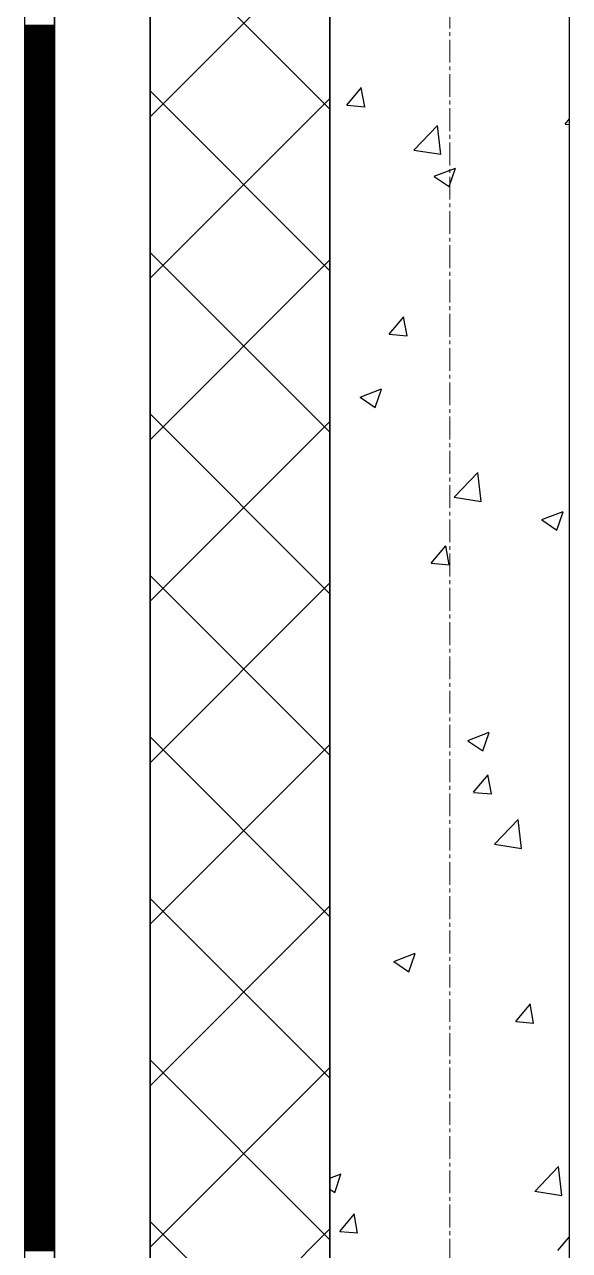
# Model space of a CAD drawing. Header units: millimetres. Extents: x -231292 to 573618, y -153144 to 564035.
# Drawn here: x 8548 to 9003, y 193193 to 194216 of the extents above; entities that cross this region are included whole.
import ezdxf

# ---------------------------------------------------------------- set-up
doc = ezdxf.new("R2010")
doc.units = ezdxf.units.MM
doc.linetypes.add('CENTER2', pattern=[28.575, 19.05, -3.175, 3.175, -3.175])
doc.layers.get('0').update_dxf_attribs({"color": 250})
for name, color, linetype, lineweight in [('АР_Стены ПЕНОблок', 250, 'Continuous', 20), ('АР_Тонкая', 250, 'Continuous', 5), ('АР_Утеплитель', 250, 'Continuous', 0), ('АР_Штриховка', 250, 'Continuous', 0), ('РД_Оси_100', 250, 'Continuous', 0)]:
    doc.layers.add(name, color=color, linetype=linetype, lineweight=lineweight)

# ---------------------------------------------------------------- blocks, each defined once
blk = doc.blocks.new('оси_рен')
at = {"layer": 'РД_Оси_100', "color": 251, "linetype": 'CENTER2', "true_color": 0x636466}
blk.add_line((1195652.916, 135558.25), (1195652.916, 223268.25), dxfattribs=at)

msp = doc.modelspace()

# ---------------------------------------------------------------- linework, layer by layer
at = {"layer": 'АР_Стены ПЕНОблок', "color": 18, "linetype": 'Continuous', "lineweight": 25, "true_color": 0x000000}
for p, q in [((8803.243, 263866.253), (8803.243, 187666.253)), ((9003.243, 187666.253), (9003.243, 263866.253))]:
    msp.add_line(p, q, dxfattribs=at)
at = {"layer": 'АР_Тонкая', "color": 18, "linetype": 'Continuous', "lineweight": 25, "true_color": 0x000000}
for p, q in [((8548.243, 263866.253), (8548.243, 187666.253)), ((8573.243, 263866.253), (8573.243, 187666.253)), ((8573.243, 187666.253), (8573.243, 263866.253)), ((8653.243, 187666.253), (8653.243, 263866.253))]:
    msp.add_line(p, q, dxfattribs=at)
at = {"layer": 'АР_Утеплитель', "color": 18, "linetype": 'Continuous', "lineweight": 25, "true_color": 0x000000}
for p, q in [((8653.243, 263866.253), (8653.243, 187666.253)), ((8803.243, 187666.253), (8803.243, 263866.253))]:
    msp.add_line(p, q, dxfattribs=at)
at = {"layer": 'АР_Штриховка', "color": 18, "linetype": 'Continuous', "lineweight": 25, "true_color": 0x000000}
for p, q in [((8803.243, 194144.849), (8653.243, 194294.849)), ((8653.243, 194138.562), (8803.243, 194288.562)), ((8548.243, 194215.002), (8573.243, 194215.002)), ((8548.243, 194214.002), (8573.243, 194214.002)), ((8548.243, 194213.002), (8573.243, 194213.002)), ((8548.243, 194212.002), (8573.243, 194212.002)), ((8548.243, 194211.002), (8573.243, 194211.002)), ((8548.243, 194210.002), (8573.243, 194210.002)), ((8548.243, 194209.002), (8573.243, 194209.002)), ((8548.243, 194208.002), (8573.243, 194208.002)), ((8548.243, 194207.002), (8573.243, 194207.002)), ((8548.243, 194206.002), (8573.243, 194206.002)), ((8548.243, 194205.002), (8573.243, 194205.002)), ((8548.243, 194204.002), (8573.243, 194204.002)), ((8548.243, 194203.002), (8573.243, 194203.002)), ((8548.243, 194202.002), (8573.243, 194202.002)), ((8548.243, 194201.002), (8573.243, 194201.002)), ((8548.243, 194200.002), (8573.243, 194200.002)), ((8548.243, 194199.002), (8573.243, 194199.002)), ((8548.243, 194198.002), (8573.243, 194198.002)), ((8548.243, 194197.002), (8573.243, 194197.002)), ((8548.243, 194196.002), (8573.243, 194196.002)), ((8548.243, 194195.002), (8573.243, 194195.002)), ((8548.243, 194194.002), (8573.243, 194194.002)), ((8548.243, 194193.002), (8573.243, 194193.002)), ((8548.243, 194192.002), (8573.243, 194192.002)), ((8548.243, 194191.002), (8573.243, 194191.002)), ((8548.243, 194190.002), (8573.243, 194190.002)), ((8548.243, 194189.002), (8573.243, 194189.002)), ((8548.243, 194188.002), (8573.243, 194188.002)), ((8548.243, 194187.002), (8573.243, 194187.002)), ((8548.243, 194186.002), (8573.243, 194186.002)), ((8548.243, 194185.002), (8573.243, 194185.002)), ((8548.243, 194184.002), (8573.243, 194184.002)), ((8548.243, 194183.002), (8573.243, 194183.002)), ((8548.243, 194182.002), (8573.243, 194182.002)), ((8548.243, 194181.002), (8573.243, 194181.002)), ((8548.243, 194180.002), (8573.243, 194180.002)), ((8548.243, 194179.002), (8573.243, 194179.002)), ((8548.243, 194178.002), (8573.243, 194178.002)), ((8548.243, 194177.002), (8573.243, 194177.002)), ((8548.243, 194176.002), (8573.243, 194176.002)), ((8548.243, 194175.002), (8573.243, 194175.002)), ((8548.243, 194174.002), (8573.243, 194174.002)), ((8548.243, 194173.002), (8573.243, 194173.002)), ((8548.243, 194172.002), (8573.243, 194172.002)), ((8548.243, 194171.002), (8573.243, 194171.002)), ((8548.243, 194170.002), (8573.243, 194170.002)), ((8548.243, 194169.002), (8573.243, 194169.002)), ((8548.243, 194168.002), (8573.243, 194168.002)), ((8548.243, 194167.002), (8573.243, 194167.002)), ((8548.243, 194166.002), (8573.243, 194166.002)), ((8548.243, 194165.002), (8573.243, 194165.002)), ((8548.243, 194164.002), (8573.243, 194164.002)), ((8548.243, 194163.002), (8573.243, 194163.002)), ((8548.243, 194162.002), (8573.243, 194162.002)), ((8548.243, 194161.002), (8573.243, 194161.002)), ((8548.243, 194160.002), (8573.243, 194160.002)), ((8548.243, 194159.002), (8573.243, 194159.002)), ((8548.243, 194158.002), (8573.243, 194158.002)), ((8548.243, 194157.002), (8573.243, 194157.002)), ((8548.243, 194156.002), (8573.243, 194156.002)), ((8548.243, 194155.002), (8573.243, 194155.002)), ((8548.243, 194154.002), (8573.243, 194154.002)), ((8803.243, 194010.145), (8653.243, 194160.145)), ((8653.243, 194003.858), (8803.243, 194153.858)), ((8817.393, 194148.286), (8829.638, 194162.879)), ((8832.337, 194146.904), (8829.4, 194162.826)), ((8548.243, 194153.002), (8573.243, 194153.002)), ((8548.243, 194152.002), (8573.243, 194152.002)), ((8548.243, 194151.002), (8573.243, 194151.002)), ((8548.243, 194150.002), (8573.243, 194150.002)), ((8548.243, 194149.002), (8573.243, 194149.002)), ((8548.243, 194148.002), (8573.243, 194148.002)), ((8548.243, 194147.002), (8573.243, 194147.002)), ((8548.243, 194146.002), (8573.243, 194146.002)), ((8548.243, 194145.002), (8573.243, 194145.002)), ((8548.243, 194144.002), (8573.243, 194144.002)), ((8817.392, 194148.276), (8832.574, 194146.948)), ((8548.243, 194143.002), (8573.243, 194143.002)), ((8548.243, 194142.002), (8573.243, 194142.002)), ((8548.243, 194141.002), (8573.243, 194141.002)), ((8548.243, 194140.002), (8573.243, 194140.002)), ((8548.243, 194139.002), (8573.243, 194139.002)), ((8548.243, 194138.002), (8573.243, 194138.002)), ((8548.243, 194137.002), (8573.243, 194137.002)), ((8548.243, 194136.002), (8573.243, 194136.002)), ((8548.243, 194135.002), (8573.243, 194135.002)), ((8548.243, 194134.002), (8573.243, 194134.002)), ((8548.243, 194133.002), (8573.243, 194133.002)), ((8999.577, 194132.347), (9003.243, 194136.716)), ((8548.243, 194132.002), (8573.243, 194132.002)), ((8548.243, 194131.002), (8573.243, 194131.002)), ((8548.243, 194130.002), (8573.243, 194130.002)), ((8548.243, 194129.002), (8573.243, 194129.002)), ((8548.243, 194128.002), (8573.243, 194128.002)), ((8548.243, 194127.002), (8573.243, 194127.002)), ((8548.243, 194126.002), (8573.243, 194126.002)), ((8548.243, 194125.002), (8573.243, 194125.002)), ((8548.243, 194124.002), (8573.243, 194124.002)), ((8548.243, 194123.002), (8573.243, 194123.002)), ((8873.253, 194110.705), (8893.036, 194131.324)), ((8895.8, 194107.197), (8892.994, 194131.319)), ((8999.576, 194132.337), (9003.243, 194132.017)), ((8548.243, 194122.002), (8573.243, 194122.002)), ((8548.243, 194121.002), (8573.243, 194121.002)), ((8548.243, 194120.002), (8573.243, 194120.002)), ((8548.243, 194119.002), (8573.243, 194119.002)), ((8548.243, 194118.002), (8573.243, 194118.002)), ((8548.243, 194117.002), (8573.243, 194117.002)), ((8548.243, 194116.002), (8573.243, 194116.002)), ((8548.243, 194115.002), (8573.243, 194115.002)), ((8548.243, 194114.002), (8573.243, 194114.002)), ((8548.243, 194113.002), (8573.243, 194113.002)), ((8548.243, 194112.002), (8573.243, 194112.002)), ((8548.243, 194111.002), (8573.243, 194111.002)), ((8548.243, 194110.002), (8573.243, 194110.002)), ((8548.243, 194109.002), (8573.243, 194109.002)), ((8548.243, 194108.002), (8573.243, 194108.002)), ((8548.243, 194107.002), (8573.243, 194107.002)), ((8548.243, 194106.002), (8573.243, 194106.002)), ((8548.243, 194105.002), (8573.243, 194105.002)), ((8548.243, 194104.002), (8573.243, 194104.002)), ((8548.243, 194103.002), (8573.243, 194103.002)), ((8873.221, 194110.772), (8895.811, 194107.269)), ((8548.243, 194102.002), (8573.243, 194102.002)), ((8548.243, 194101.002), (8573.243, 194101.002)), ((8548.243, 194100.002), (8573.243, 194100.002)), ((8548.243, 194099.002), (8573.243, 194099.002)), ((8548.243, 194098.002), (8573.243, 194098.002)), ((8548.243, 194097.002), (8573.243, 194097.002)), ((8548.243, 194096.002), (8573.243, 194096.002)), ((8548.243, 194095.002), (8573.243, 194095.002)), ((8548.243, 194094.002), (8573.243, 194094.002)), ((8548.243, 194093.002), (8573.243, 194093.002)), ((8548.243, 194092.002), (8573.243, 194092.002)), ((8890.35, 194088.988), (8908.134, 194095.815)), ((8902.908, 194080.284), (8908.058, 194095.633)), ((8548.243, 194091.002), (8573.243, 194091.002)), ((8548.243, 194090.002), (8573.243, 194090.002)), ((8548.243, 194089.002), (8573.243, 194089.002)), ((8548.243, 194088.002), (8573.243, 194088.002)), ((8548.243, 194087.002), (8573.243, 194087.002)), ((8548.243, 194086.002), (8573.243, 194086.002)), ((8548.243, 194085.002), (8573.243, 194085.002)), ((8548.243, 194084.002), (8573.243, 194084.002)), ((8548.243, 194083.002), (8573.243, 194083.002)), ((8548.243, 194082.002), (8573.243, 194082.002)), ((8890.268, 194088.807), (8902.902, 194080.285)), ((8548.243, 194081.002), (8573.243, 194081.002)), ((8548.243, 194080.002), (8573.243, 194080.002)), ((8548.243, 194079.002), (8573.243, 194079.002)), ((8548.243, 194078.002), (8573.243, 194078.002)), ((8548.243, 194077.002), (8573.243, 194077.002)), ((8548.243, 194076.002), (8573.243, 194076.002)), ((8548.243, 194075.002), (8573.243, 194075.002)), ((8548.243, 194074.002), (8573.243, 194074.002)), ((8548.243, 194073.002), (8573.243, 194073.002)), ((8548.243, 194072.002), (8573.243, 194072.002)), ((8548.243, 194071.002), (8573.243, 194071.002)), ((8548.243, 194070.002), (8573.243, 194070.002)), ((8548.243, 194069.002), (8573.243, 194069.002)), ((8548.243, 194068.002), (8573.243, 194068.002)), ((8548.243, 194067.002), (8573.243, 194067.002)), ((8548.243, 194066.002), (8573.243, 194066.002)), ((8548.243, 194065.002), (8573.243, 194065.002)), ((8548.243, 194064.002), (8573.243, 194064.002)), ((8548.243, 194063.002), (8573.243, 194063.002)), ((8548.243, 194062.002), (8573.243, 194062.002)), ((8548.243, 194061.002), (8573.243, 194061.002)), ((8548.243, 194060.002), (8573.243, 194060.002)), ((8548.243, 194059.002), (8573.243, 194059.002)), ((8548.243, 194058.002), (8573.243, 194058.002)), ((8548.243, 194057.002), (8573.243, 194057.002)), ((8548.243, 194056.002), (8573.243, 194056.002)), ((8548.243, 194055.002), (8573.243, 194055.002)), ((8548.243, 194054.002), (8573.243, 194054.002)), ((8548.243, 194053.002), (8573.243, 194053.002)), ((8548.243, 194052.002), (8573.243, 194052.002)), ((8548.243, 194051.002), (8573.243, 194051.002)), ((8548.243, 194050.002), (8573.243, 194050.002)), ((8548.243, 194049.002), (8573.243, 194049.002)), ((8548.243, 194048.002), (8573.243, 194048.002)), ((8548.243, 194047.002), (8573.243, 194047.002)), ((8548.243, 194046.002), (8573.243, 194046.002)), ((8548.243, 194045.002), (8573.243, 194045.002)), ((8548.243, 194044.002), (8573.243, 194044.002)), ((8548.243, 194043.002), (8573.243, 194043.002)), ((8548.243, 194042.002), (8573.243, 194042.002)), ((8548.243, 194041.002), (8573.243, 194041.002)), ((8548.243, 194040.002), (8573.243, 194040.002)), ((8548.243, 194039.002), (8573.243, 194039.002)), ((8548.243, 194038.002), (8573.243, 194038.002)), ((8548.243, 194037.002), (8573.243, 194037.002)), ((8548.243, 194036.002), (8573.243, 194036.002)), ((8548.243, 194035.002), (8573.243, 194035.002)), ((8548.243, 194034.002), (8573.243, 194034.002)), ((8548.243, 194033.002), (8573.243, 194033.002)), ((8548.243, 194032.002), (8573.243, 194032.002)), ((8548.243, 194031.002), (8573.243, 194031.002)), ((8548.243, 194030.002), (8573.243, 194030.002)), ((8548.243, 194029.002), (8573.243, 194029.002)), ((8548.243, 194028.002), (8573.243, 194028.002)), ((8548.243, 194027.002), (8573.243, 194027.002)), ((8548.243, 194026.002), (8573.243, 194026.002)), ((8548.243, 194025.002), (8573.243, 194025.002)), ((8548.243, 194024.002), (8573.243, 194024.002)), ((8548.243, 194023.002), (8573.243, 194023.002)), ((8548.243, 194022.002), (8573.243, 194022.002)), ((8548.243, 194021.002), (8573.243, 194021.002)), ((8803.243, 193875.441), (8653.243, 194025.441)), ((8548.243, 194020.002), (8573.243, 194020.002)), ((8548.243, 194019.002), (8573.243, 194019.002)), ((8548.243, 194018.002), (8573.243, 194018.002)), ((8548.243, 194017.002), (8573.243, 194017.002)), ((8548.243, 194016.002), (8573.243, 194016.002)), ((8548.243, 194015.002), (8573.243, 194015.002)), ((8548.243, 194014.002), (8573.243, 194014.002)), ((8548.243, 194013.002), (8573.243, 194013.002)), ((8548.243, 194012.002), (8573.243, 194012.002)), ((8548.243, 194011.002), (8573.243, 194011.002)), ((8653.243, 193869.154), (8803.243, 194019.154)), ((8548.243, 194010.002), (8573.243, 194010.002)), ((8548.243, 194009.002), (8573.243, 194009.002)), ((8548.243, 194008.002), (8573.243, 194008.002)), ((8548.243, 194007.002), (8573.243, 194007.002)), ((8548.243, 194006.002), (8573.243, 194006.002)), ((8548.243, 194005.002), (8573.243, 194005.002)), ((8548.243, 194004.002), (8573.243, 194004.002)), ((8548.243, 194003.002), (8573.243, 194003.002)), ((8548.243, 194002.002), (8573.243, 194002.002)), ((8548.243, 194001.002), (8573.243, 194001.002)), ((8548.243, 194000.002), (8573.243, 194000.002)), ((8548.243, 193999.002), (8573.243, 193999.002)), ((8548.243, 193998.002), (8573.243, 193998.002)), ((8548.243, 193997.002), (8573.243, 193997.002)), ((8548.243, 193996.002), (8573.243, 193996.002)), ((8548.243, 193995.002), (8573.243, 193995.002)), ((8548.243, 193994.002), (8573.243, 193994.002)), ((8548.243, 193993.002), (8573.243, 193993.002)), ((8548.243, 193992.002), (8573.243, 193992.002)), ((8548.243, 193991.002), (8573.243, 193991.002)), ((8548.243, 193990.002), (8573.243, 193990.002)), ((8548.243, 193989.002), (8573.243, 193989.002)), ((8548.243, 193988.002), (8573.243, 193988.002)), ((8548.243, 193987.002), (8573.243, 193987.002)), ((8548.243, 193986.002), (8573.243, 193986.002)), ((8548.243, 193985.002), (8573.243, 193985.002)), ((8548.243, 193984.002), (8573.243, 193984.002)), ((8548.243, 193983.002), (8573.243, 193983.002)), ((8548.243, 193982.002), (8573.243, 193982.002)), ((8548.243, 193981.002), (8573.243, 193981.002)), ((8548.243, 193980.002), (8573.243, 193980.002)), ((8548.243, 193979.002), (8573.243, 193979.002)), ((8548.243, 193978.002), (8573.243, 193978.002)), ((8548.243, 193977.002), (8573.243, 193977.002)), ((8548.243, 193976.002), (8573.243, 193976.002)), ((8548.243, 193975.002), (8573.243, 193975.002)), ((8548.243, 193974.002), (8573.243, 193974.002)), ((8548.243, 193973.002), (8573.243, 193973.002)), ((8548.243, 193972.002), (8573.243, 193972.002)), ((8548.243, 193971.002), (8573.243, 193971.002)), ((8548.243, 193970.002), (8573.243, 193970.002)), ((8852.636, 193957.229), (8864.881, 193971.822)), ((8867.58, 193955.847), (8864.643, 193971.769)), ((8548.243, 193969.002), (8573.243, 193969.002)), ((8548.243, 193968.002), (8573.243, 193968.002)), ((8548.243, 193967.002), (8573.243, 193967.002)), ((8548.243, 193966.002), (8573.243, 193966.002)), ((8548.243, 193965.002), (8573.243, 193965.002)), ((8548.243, 193964.002), (8573.243, 193964.002)), ((8548.243, 193963.002), (8573.243, 193963.002)), ((8548.243, 193962.002), (8573.243, 193962.002)), ((8548.243, 193961.002), (8573.243, 193961.002)), ((8548.243, 193960.002), (8573.243, 193960.002)), ((8548.243, 193959.002), (8573.243, 193959.002)), ((8548.243, 193958.002), (8573.243, 193958.002)), ((8548.243, 193957.002), (8573.243, 193957.002)), ((8548.243, 193956.002), (8573.243, 193956.002)), ((8548.243, 193955.002), (8573.243, 193955.002)), ((8548.243, 193954.002), (8573.243, 193954.002)), ((8548.243, 193953.002), (8573.243, 193953.002)), ((8548.243, 193952.002), (8573.243, 193952.002)), ((8548.243, 193951.002), (8573.243, 193951.002)), ((8548.243, 193950.002), (8573.243, 193950.002)), ((8548.243, 193949.002), (8573.243, 193949.002)), ((8852.635, 193957.22), (8867.817, 193955.891)), ((8548.243, 193948.002), (8573.243, 193948.002)), ((8548.243, 193947.002), (8573.243, 193947.002)), ((8548.243, 193946.002), (8573.243, 193946.002)), ((8548.243, 193945.002), (8573.243, 193945.002)), ((8548.243, 193944.002), (8573.243, 193944.002)), ((8548.243, 193943.002), (8573.243, 193943.002)), ((8548.243, 193942.002), (8573.243, 193942.002)), ((8548.243, 193941.002), (8573.243, 193941.002)), ((8548.243, 193940.002), (8573.243, 193940.002)), ((8548.243, 193939.002), (8573.243, 193939.002)), ((8548.243, 193938.002), (8573.243, 193938.002)), ((8548.243, 193937.002), (8573.243, 193937.002)), ((8548.243, 193936.002), (8573.243, 193936.002)), ((8548.243, 193935.002), (8573.243, 193935.002)), ((8548.243, 193934.002), (8573.243, 193934.002)), ((8548.243, 193933.002), (8573.243, 193933.002)), ((8548.243, 193932.002), (8573.243, 193932.002)), ((8548.243, 193931.002), (8573.243, 193931.002)), ((8548.243, 193930.002), (8573.243, 193930.002)), ((8548.243, 193929.002), (8573.243, 193929.002)), ((8548.243, 193928.002), (8573.243, 193928.002)), ((8548.243, 193927.002), (8573.243, 193927.002)), ((8548.243, 193926.002), (8573.243, 193926.002)), ((8548.243, 193925.002), (8573.243, 193925.002)), ((8548.243, 193924.002), (8573.243, 193924.002)), ((8548.243, 193923.002), (8573.243, 193923.002)), ((8548.243, 193922.002), (8573.243, 193922.002)), ((8548.243, 193921.002), (8573.243, 193921.002)), ((8548.243, 193920.002), (8573.243, 193920.002)), ((8548.243, 193919.002), (8573.243, 193919.002)), ((8548.243, 193918.002), (8573.243, 193918.002)), ((8548.243, 193917.002), (8573.243, 193917.002)), ((8548.243, 193916.002), (8573.243, 193916.002)), ((8548.243, 193915.002), (8573.243, 193915.002)), ((8548.243, 193914.002), (8573.243, 193914.002)), ((8548.243, 193913.002), (8573.243, 193913.002)), ((8548.243, 193912.002), (8573.243, 193912.002)), ((8548.243, 193911.002), (8573.243, 193911.002)), ((8548.243, 193910.002), (8573.243, 193910.002)), ((8548.243, 193909.002), (8573.243, 193909.002)), ((8548.243, 193908.002), (8573.243, 193908.002)), ((8828.548, 193904.8), (8846.332, 193911.627)), ((8841.106, 193896.096), (8846.256, 193911.445)), ((8548.243, 193907.002), (8573.243, 193907.002)), ((8548.243, 193906.002), (8573.243, 193906.002)), ((8548.243, 193905.002), (8573.243, 193905.002)), ((8548.243, 193904.002), (8573.243, 193904.002)), ((8548.243, 193903.002), (8573.243, 193903.002)), ((8548.243, 193902.002), (8573.243, 193902.002)), ((8548.243, 193901.002), (8573.243, 193901.002)), ((8548.243, 193900.002), (8573.243, 193900.002)), ((8548.243, 193899.002), (8573.243, 193899.002)), ((8548.243, 193898.002), (8573.243, 193898.002)), ((8828.466, 193904.619), (8841.1, 193896.097)), ((8548.243, 193897.002), (8573.243, 193897.002)), ((8548.243, 193896.002), (8573.243, 193896.002)), ((8548.243, 193895.002), (8573.243, 193895.002)), ((8548.243, 193894.002), (8573.243, 193894.002)), ((8548.243, 193893.002), (8573.243, 193893.002)), ((8548.243, 193892.002), (8573.243, 193892.002)), ((8548.243, 193891.002), (8573.243, 193891.002)), ((8548.243, 193890.002), (8573.243, 193890.002)), ((8548.243, 193889.002), (8573.243, 193889.002)), ((8548.243, 193888.002), (8573.243, 193888.002)), ((8803.243, 193740.737), (8653.243, 193890.737)), ((8548.243, 193887.002), (8573.243, 193887.002)), ((8548.243, 193886.002), (8573.243, 193886.002)), ((8548.243, 193885.002), (8573.243, 193885.002)), ((8548.243, 193884.002), (8573.243, 193884.002)), ((8548.243, 193883.002), (8573.243, 193883.002)), ((8548.243, 193882.002), (8573.243, 193882.002)), ((8548.243, 193881.002), (8573.243, 193881.002)), ((8548.243, 193880.002), (8573.243, 193880.002)), ((8548.243, 193879.002), (8573.243, 193879.002)), ((8548.243, 193878.002), (8573.243, 193878.002)), ((8653.243, 193734.45), (8803.243, 193884.45)), ((8548.243, 193877.002), (8573.243, 193877.002)), ((8548.243, 193876.002), (8573.243, 193876.002)), ((8548.243, 193875.002), (8573.243, 193875.002)), ((8548.243, 193874.002), (8573.243, 193874.002)), ((8548.243, 193873.002), (8573.243, 193873.002)), ((8548.243, 193872.002), (8573.243, 193872.002)), ((8548.243, 193871.002), (8573.243, 193871.002)), ((8548.243, 193870.002), (8573.243, 193870.002)), ((8548.243, 193869.002), (8573.243, 193869.002)), ((8548.243, 193868.002), (8573.243, 193868.002)), ((8548.243, 193867.002), (8573.243, 193867.002)), ((8548.243, 193866.002), (8573.243, 193866.002)), ((8548.243, 193865.002), (8573.243, 193865.002)), ((8548.243, 193864.002), (8573.243, 193864.002)), ((8548.243, 193863.002), (8573.243, 193863.002)), ((8548.243, 193862.002), (8573.243, 193862.002)), ((8548.243, 193861.002), (8573.243, 193861.002)), ((8548.243, 193860.002), (8573.243, 193860.002)), ((8548.243, 193859.002), (8573.243, 193859.002)), ((8548.243, 193858.002), (8573.243, 193858.002)), ((8548.243, 193857.002), (8573.243, 193857.002)), ((8548.243, 193856.002), (8573.243, 193856.002)), ((8548.243, 193855.002), (8573.243, 193855.002)), ((8548.243, 193854.002), (8573.243, 193854.002)), ((8548.243, 193853.002), (8573.243, 193853.002)), ((8548.243, 193852.002), (8573.243, 193852.002)), ((8548.243, 193851.002), (8573.243, 193851.002)), ((8548.243, 193850.002), (8573.243, 193850.002)), ((8548.243, 193849.002), (8573.243, 193849.002)), ((8548.243, 193848.002), (8573.243, 193848.002)), ((8548.243, 193847.002), (8573.243, 193847.002)), ((8548.243, 193846.002), (8573.243, 193846.002)), ((8548.243, 193845.002), (8573.243, 193845.002)), ((8548.243, 193844.002), (8573.243, 193844.002)), ((8548.243, 193843.002), (8573.243, 193843.002)), ((8548.243, 193842.002), (8573.243, 193842.002)), ((8548.243, 193841.002), (8573.243, 193841.002)), ((8548.243, 193840.002), (8573.243, 193840.002)), ((8548.243, 193839.002), (8573.243, 193839.002)), ((8548.243, 193838.002), (8573.243, 193838.002)), ((8548.243, 193837.002), (8573.243, 193837.002)), ((8906.927, 193821.237), (8926.711, 193841.856)), ((8929.475, 193817.728), (8926.668, 193841.851)), ((8548.243, 193836.002), (8573.243, 193836.002)), ((8548.243, 193835.002), (8573.243, 193835.002)), ((8548.243, 193834.002), (8573.243, 193834.002)), ((8548.243, 193833.002), (8573.243, 193833.002)), ((8548.243, 193832.002), (8573.243, 193832.002)), ((8548.243, 193831.002), (8573.243, 193831.002)), ((8548.243, 193830.002), (8573.243, 193830.002)), ((8548.243, 193829.002), (8573.243, 193829.002)), ((8548.243, 193828.002), (8573.243, 193828.002)), ((8548.243, 193827.002), (8573.243, 193827.002)), ((8548.243, 193826.002), (8573.243, 193826.002)), ((8548.243, 193825.002), (8573.243, 193825.002)), ((8548.243, 193824.002), (8573.243, 193824.002)), ((8548.243, 193823.002), (8573.243, 193823.002)), ((8548.243, 193822.002), (8573.243, 193822.002)), ((8548.243, 193821.002), (8573.243, 193821.002)), ((8548.243, 193820.002), (8573.243, 193820.002)), ((8548.243, 193819.002), (8573.243, 193819.002)), ((8548.243, 193818.002), (8573.243, 193818.002)), ((8548.243, 193817.002), (8573.243, 193817.002)), ((8548.243, 193816.002), (8573.243, 193816.002)), ((8906.896, 193821.304), (8929.486, 193817.801)), ((8548.243, 193815.002), (8573.243, 193815.002)), ((8548.243, 193814.002), (8573.243, 193814.002)), ((8548.243, 193813.002), (8573.243, 193813.002)), ((8548.243, 193812.002), (8573.243, 193812.002)), ((8548.243, 193811.002), (8573.243, 193811.002)), ((8548.243, 193810.002), (8573.243, 193810.002)), ((8548.243, 193809.002), (8573.243, 193809.002)), ((8548.243, 193808.002), (8573.243, 193808.002)), ((8548.243, 193807.002), (8573.243, 193807.002)), ((8548.243, 193806.002), (8573.243, 193806.002)), ((8980.162, 193802.535), (8997.947, 193809.362)), ((8992.72, 193793.83), (8997.87, 193809.179)), ((8548.243, 193805.002), (8573.243, 193805.002)), ((8548.243, 193804.002), (8573.243, 193804.002)), ((8548.243, 193803.002), (8573.243, 193803.002)), ((8548.243, 193802.002), (8573.243, 193802.002)), ((8548.243, 193801.002), (8573.243, 193801.002)), ((8548.243, 193800.002), (8573.243, 193800.002)), ((8548.243, 193799.002), (8573.243, 193799.002)), ((8548.243, 193798.002), (8573.243, 193798.002)), ((8548.243, 193797.002), (8573.243, 193797.002)), ((8548.243, 193796.002), (8573.243, 193796.002)), ((8980.08, 193802.354), (8992.715, 193793.832)), ((8548.243, 193795.002), (8573.243, 193795.002)), ((8548.243, 193794.002), (8573.243, 193794.002)), ((8548.243, 193793.002), (8573.243, 193793.002)), ((8548.243, 193792.002), (8573.243, 193792.002)), ((8548.243, 193791.002), (8573.243, 193791.002)), ((8548.243, 193790.002), (8573.243, 193790.002)), ((8548.243, 193789.002), (8573.243, 193789.002)), ((8548.243, 193788.002), (8573.243, 193788.002)), ((8548.243, 193787.002), (8573.243, 193787.002)), ((8548.243, 193786.002), (8573.243, 193786.002)), ((8548.243, 193785.002), (8573.243, 193785.002)), ((8548.243, 193784.002), (8573.243, 193784.002)), ((8548.243, 193783.002), (8573.243, 193783.002)), ((8548.243, 193782.002), (8573.243, 193782.002)), ((8548.243, 193781.002), (8573.243, 193781.002)), ((8548.243, 193780.002), (8573.243, 193780.002)), ((8548.243, 193779.002), (8573.243, 193779.002)), ((8548.243, 193778.002), (8573.243, 193778.002)), ((8548.243, 193777.002), (8573.243, 193777.002)), ((8548.243, 193776.002), (8573.243, 193776.002)), ((8548.243, 193775.002), (8573.243, 193775.002)), ((8887.88, 193766.173), (8900.125, 193780.766)), ((8902.822, 193764.79), (8899.886, 193780.712)), ((8548.243, 193774.002), (8573.243, 193774.002)), ((8548.243, 193773.002), (8573.243, 193773.002)), ((8548.243, 193772.002), (8573.243, 193772.002)), ((8548.243, 193771.002), (8573.243, 193771.002)), ((8548.243, 193770.002), (8573.243, 193770.002)), ((8548.243, 193769.002), (8573.243, 193769.002)), ((8548.243, 193768.002), (8573.243, 193768.002)), ((8548.243, 193767.002), (8573.243, 193767.002)), ((8548.243, 193766.002), (8573.243, 193766.002)), ((8548.243, 193765.002), (8573.243, 193765.002)), ((8887.879, 193766.163), (8903.061, 193764.834)), ((8548.243, 193764.002), (8573.243, 193764.002)), ((8548.243, 193763.002), (8573.243, 193763.002)), ((8548.243, 193762.002), (8573.243, 193762.002)), ((8548.243, 193761.002), (8573.243, 193761.002)), ((8548.243, 193760.002), (8573.243, 193760.002)), ((8548.243, 193759.002), (8573.243, 193759.002)), ((8548.243, 193758.002), (8573.243, 193758.002)), ((8548.243, 193757.002), (8573.243, 193757.002)), ((8548.243, 193756.002), (8573.243, 193756.002)), ((8548.243, 193755.002), (8573.243, 193755.002)), ((8803.243, 193606.034), (8653.243, 193756.034)), ((8548.243, 193754.002), (8573.243, 193754.002)), ((8548.243, 193753.002), (8573.243, 193753.002)), ((8548.243, 193752.002), (8573.243, 193752.002)), ((8548.243, 193751.002), (8573.243, 193751.002)), ((8548.243, 193750.002), (8573.243, 193750.002)), ((8548.243, 193749.002), (8573.243, 193749.002)), ((8548.243, 193748.002), (8573.243, 193748.002)), ((8548.243, 193747.002), (8573.243, 193747.002)), ((8548.243, 193746.002), (8573.243, 193746.002)), ((8548.243, 193745.002), (8573.243, 193745.002)), ((8653.243, 193599.747), (8803.243, 193749.747)), ((8548.243, 193744.002), (8573.243, 193744.002)), ((8548.243, 193743.002), (8573.243, 193743.002)), ((8548.243, 193742.002), (8573.243, 193742.002)), ((8548.243, 193741.002), (8573.243, 193741.002)), ((8548.243, 193740.002), (8573.243, 193740.002)), ((8548.243, 193739.002), (8573.243, 193739.002)), ((8548.243, 193738.002), (8573.243, 193738.002)), ((8548.243, 193737.002), (8573.243, 193737.002)), ((8548.243, 193736.002), (8573.243, 193736.002)), ((8548.243, 193735.002), (8573.243, 193735.002)), ((8548.243, 193734.002), (8573.243, 193734.002)), ((8548.243, 193733.002), (8573.243, 193733.002)), ((8548.243, 193732.002), (8573.243, 193732.002)), ((8548.243, 193731.002), (8573.243, 193731.002)), ((8548.243, 193730.002), (8573.243, 193730.002)), ((8548.243, 193729.002), (8573.243, 193729.002)), ((8548.243, 193728.002), (8573.243, 193728.002)), ((8548.243, 193727.002), (8573.243, 193727.002)), ((8548.243, 193726.002), (8573.243, 193726.002)), ((8548.243, 193725.002), (8573.243, 193725.002)), ((8548.243, 193724.002), (8573.243, 193724.002)), ((8548.243, 193723.002), (8573.243, 193723.002)), ((8548.243, 193722.002), (8573.243, 193722.002)), ((8548.243, 193721.002), (8573.243, 193721.002)), ((8548.243, 193720.002), (8573.243, 193720.002)), ((8548.243, 193719.002), (8573.243, 193719.002)), ((8548.243, 193718.002), (8573.243, 193718.002)), ((8548.243, 193717.002), (8573.243, 193717.002)), ((8548.243, 193716.002), (8573.243, 193716.002)), ((8548.243, 193715.002), (8573.243, 193715.002)), ((8548.243, 193714.002), (8573.243, 193714.002)), ((8548.243, 193713.002), (8573.243, 193713.002)), ((8548.243, 193712.002), (8573.243, 193712.002)), ((8548.243, 193711.002), (8573.243, 193711.002)), ((8548.243, 193710.002), (8573.243, 193710.002)), ((8548.243, 193709.002), (8573.243, 193709.002)), ((8548.243, 193708.002), (8573.243, 193708.002)), ((8548.243, 193707.002), (8573.243, 193707.002)), ((8548.243, 193706.002), (8573.243, 193706.002)), ((8548.243, 193705.002), (8573.243, 193705.002)), ((8548.243, 193704.002), (8573.243, 193704.002)), ((8548.243, 193703.002), (8573.243, 193703.002)), ((8548.243, 193702.002), (8573.243, 193702.002)), ((8548.243, 193701.002), (8573.243, 193701.002)), ((8548.243, 193700.002), (8573.243, 193700.002)), ((8548.243, 193699.002), (8573.243, 193699.002)), ((8548.243, 193698.002), (8573.243, 193698.002)), ((8548.243, 193697.002), (8573.243, 193697.002)), ((8548.243, 193696.002), (8573.243, 193696.002)), ((8548.243, 193695.002), (8573.243, 193695.002)), ((8548.243, 193694.002), (8573.243, 193694.002)), ((8548.243, 193693.002), (8573.243, 193693.002)), ((8548.243, 193692.002), (8573.243, 193692.002)), ((8548.243, 193691.002), (8573.243, 193691.002)), ((8548.243, 193690.002), (8573.243, 193690.002)), ((8548.243, 193689.002), (8573.243, 193689.002)), ((8548.243, 193688.002), (8573.243, 193688.002)), ((8548.243, 193687.002), (8573.243, 193687.002)), ((8548.243, 193686.002), (8573.243, 193686.002)), ((8548.243, 193685.002), (8573.243, 193685.002)), ((8548.243, 193684.002), (8573.243, 193684.002)), ((8548.243, 193683.002), (8573.243, 193683.002)), ((8548.243, 193682.002), (8573.243, 193682.002)), ((8548.243, 193681.002), (8573.243, 193681.002)), ((8548.243, 193680.002), (8573.243, 193680.002)), ((8548.243, 193679.002), (8573.243, 193679.002)), ((8548.243, 193678.002), (8573.243, 193678.002)), ((8548.243, 193677.002), (8573.243, 193677.002)), ((8548.243, 193676.002), (8573.243, 193676.002)), ((8548.243, 193675.002), (8573.243, 193675.002)), ((8548.243, 193674.002), (8573.243, 193674.002)), ((8548.243, 193673.002), (8573.243, 193673.002)), ((8548.243, 193672.002), (8573.243, 193672.002)), ((8548.243, 193671.002), (8573.243, 193671.002)), ((8548.243, 193670.002), (8573.243, 193670.002)), ((8548.243, 193669.002), (8573.243, 193669.002)), ((8548.243, 193668.002), (8573.243, 193668.002)), ((8548.243, 193667.002), (8573.243, 193667.002)), ((8548.243, 193666.002), (8573.243, 193666.002)), ((8548.243, 193665.002), (8573.243, 193665.002)), ((8548.243, 193664.002), (8573.243, 193664.002)), ((8548.243, 193663.002), (8573.243, 193663.002)), ((8548.243, 193662.002), (8573.243, 193662.002)), ((8548.243, 193661.002), (8573.243, 193661.002)), ((8548.243, 193660.002), (8573.243, 193660.002)), ((8548.243, 193659.002), (8573.243, 193659.002)), ((8548.243, 193658.002), (8573.243, 193658.002)), ((8548.243, 193657.002), (8573.243, 193657.002)), ((8548.243, 193656.002), (8573.243, 193656.002)), ((8548.243, 193655.002), (8573.243, 193655.002)), ((8548.243, 193654.002), (8573.243, 193654.002)), ((8548.243, 193653.002), (8573.243, 193653.002)), ((8548.243, 193652.002), (8573.243, 193652.002)), ((8548.243, 193651.002), (8573.243, 193651.002)), ((8548.243, 193650.002), (8573.243, 193650.002)), ((8548.243, 193649.002), (8573.243, 193649.002)), ((8548.243, 193648.002), (8573.243, 193648.002)), ((8548.243, 193647.002), (8573.243, 193647.002)), ((8548.243, 193646.002), (8573.243, 193646.002)), ((8548.243, 193645.002), (8573.243, 193645.002)), ((8548.243, 193644.002), (8573.243, 193644.002)), ((8548.243, 193643.002), (8573.243, 193643.002)), ((8548.243, 193642.002), (8573.243, 193642.002)), ((8548.243, 193641.002), (8573.243, 193641.002)), ((8548.243, 193640.002), (8573.243, 193640.002)), ((8548.243, 193639.002), (8573.243, 193639.002)), ((8548.243, 193638.002), (8573.243, 193638.002)), ((8548.243, 193637.002), (8573.243, 193637.002)), ((8548.243, 193636.002), (8573.243, 193636.002)), ((8548.243, 193635.002), (8573.243, 193635.002)), ((8548.243, 193634.002), (8573.243, 193634.002)), ((8548.243, 193633.002), (8573.243, 193633.002)), ((8548.243, 193632.002), (8573.243, 193632.002)), ((8548.243, 193631.002), (8573.243, 193631.002)), ((8548.243, 193630.002), (8573.243, 193630.002)), ((8548.243, 193629.002), (8573.243, 193629.002)), ((8548.243, 193628.002), (8573.243, 193628.002)), ((8548.243, 193627.002), (8573.243, 193627.002)), ((8548.243, 193626.002), (8573.243, 193626.002)), ((8548.243, 193625.002), (8573.243, 193625.002)), ((8548.243, 193624.002), (8573.243, 193624.002)), ((8548.243, 193623.002), (8573.243, 193623.002)), ((8548.243, 193622.002), (8573.243, 193622.002)), ((8918.36, 193618.347), (8936.145, 193625.173)), ((8930.918, 193609.642), (8936.068, 193624.991)), ((8548.243, 193621.002), (8573.243, 193621.002)), ((8548.243, 193620.002), (8573.243, 193620.002)), ((8548.243, 193619.002), (8573.243, 193619.002)), ((8548.243, 193618.002), (8573.243, 193618.002)), ((8548.243, 193617.002), (8573.243, 193617.002)), ((8548.243, 193616.002), (8573.243, 193616.002)), ((8548.243, 193615.002), (8573.243, 193615.002)), ((8548.243, 193614.002), (8573.243, 193614.002)), ((8548.243, 193613.002), (8573.243, 193613.002)), ((8548.243, 193612.002), (8573.243, 193612.002)), ((8803.243, 193471.33), (8653.243, 193621.33)), ((8653.243, 193465.043), (8803.243, 193615.043)), ((8918.278, 193618.166), (8930.913, 193609.644)), ((8548.243, 193611.002), (8573.243, 193611.002)), ((8548.243, 193610.002), (8573.243, 193610.002)), ((8548.243, 193609.002), (8573.243, 193609.002)), ((8548.243, 193608.002), (8573.243, 193608.002)), ((8548.243, 193607.002), (8573.243, 193607.002)), ((8548.243, 193606.002), (8573.243, 193606.002)), ((8548.243, 193605.002), (8573.243, 193605.002)), ((8548.243, 193604.002), (8573.243, 193604.002)), ((8548.243, 193603.002), (8573.243, 193603.002)), ((8548.243, 193602.002), (8573.243, 193602.002)), ((8548.243, 193601.002), (8573.243, 193601.002)), ((8548.243, 193600.002), (8573.243, 193600.002)), ((8548.243, 193599.002), (8573.243, 193599.002)), ((8548.243, 193598.002), (8573.243, 193598.002)), ((8548.243, 193597.002), (8573.243, 193597.002)), ((8548.243, 193596.002), (8573.243, 193596.002)), ((8548.243, 193595.002), (8573.243, 193595.002)), ((8548.243, 193594.002), (8573.243, 193594.002)), ((8548.243, 193593.002), (8573.243, 193593.002)), ((8548.243, 193592.002), (8573.243, 193592.002)), ((8548.243, 193591.002), (8573.243, 193591.002)), ((8548.243, 193590.002), (8573.243, 193590.002)), ((8548.243, 193589.002), (8573.243, 193589.002)), ((8548.243, 193588.002), (8573.243, 193588.002)), ((8548.243, 193587.002), (8573.243, 193587.002)), ((8548.243, 193586.002), (8573.243, 193586.002)), ((8548.243, 193585.002), (8573.243, 193585.002)), ((8548.243, 193584.002), (8573.243, 193584.002)), ((8548.243, 193583.002), (8573.243, 193583.002)), ((8548.243, 193582.002), (8573.243, 193582.002)), ((8548.243, 193581.002), (8573.243, 193581.002)), ((8923.123, 193575.116), (8935.368, 193589.709)), ((8938.065, 193573.733), (8935.128, 193589.655)), ((8548.243, 193580.002), (8573.243, 193580.002)), ((8548.243, 193579.002), (8573.243, 193579.002)), ((8548.243, 193578.002), (8573.243, 193578.002)), ((8548.243, 193577.002), (8573.243, 193577.002)), ((8548.243, 193576.002), (8573.243, 193576.002)), ((8548.243, 193575.002), (8573.243, 193575.002)), ((8548.243, 193574.002), (8573.243, 193574.002)), ((8548.243, 193573.002), (8573.243, 193573.002)), ((8548.243, 193572.002), (8573.243, 193572.002)), ((8548.243, 193571.002), (8573.243, 193571.002)), ((8923.122, 193575.106), (8938.304, 193573.778)), ((8548.243, 193570.002), (8573.243, 193570.002)), ((8548.243, 193569.002), (8573.243, 193569.002)), ((8548.243, 193568.002), (8573.243, 193568.002)), ((8548.243, 193567.002), (8573.243, 193567.002)), ((8548.243, 193566.002), (8573.243, 193566.002)), ((8548.243, 193565.002), (8573.243, 193565.002)), ((8548.243, 193564.002), (8573.243, 193564.002)), ((8548.243, 193563.002), (8573.243, 193563.002)), ((8548.243, 193562.002), (8573.243, 193562.002)), ((8548.243, 193561.002), (8573.243, 193561.002)), ((8548.243, 193560.002), (8573.243, 193560.002)), ((8548.243, 193559.002), (8573.243, 193559.002)), ((8548.243, 193558.002), (8573.243, 193558.002)), ((8548.243, 193557.002), (8573.243, 193557.002)), ((8548.243, 193556.002), (8573.243, 193556.002)), ((8548.243, 193555.002), (8573.243, 193555.002)), ((8548.243, 193554.002), (8573.243, 193554.002)), ((8548.243, 193553.002), (8573.243, 193553.002)), ((8548.243, 193552.002), (8573.243, 193552.002)), ((8548.243, 193551.002), (8573.243, 193551.002)), ((8940.602, 193531.768), (8960.386, 193552.387)), ((8963.149, 193528.26), (8960.343, 193552.382)), ((8548.243, 193550.002), (8573.243, 193550.002)), ((8548.243, 193549.002), (8573.243, 193549.002)), ((8548.243, 193548.002), (8573.243, 193548.002)), ((8548.243, 193547.002), (8573.243, 193547.002)), ((8548.243, 193546.002), (8573.243, 193546.002)), ((8548.243, 193545.002), (8573.243, 193545.002)), ((8548.243, 193544.002), (8573.243, 193544.002)), ((8548.243, 193543.002), (8573.243, 193543.002)), ((8548.243, 193542.002), (8573.243, 193542.002)), ((8548.243, 193541.002), (8573.243, 193541.002)), ((8548.243, 193540.002), (8573.243, 193540.002)), ((8548.243, 193539.002), (8573.243, 193539.002)), ((8548.243, 193538.002), (8573.243, 193538.002)), ((8548.243, 193537.002), (8573.243, 193537.002)), ((8548.243, 193536.002), (8573.243, 193536.002)), ((8548.243, 193535.002), (8573.243, 193535.002)), ((8548.243, 193534.002), (8573.243, 193534.002)), ((8548.243, 193533.002), (8573.243, 193533.002)), ((8548.243, 193532.002), (8573.243, 193532.002)), ((8548.243, 193531.002), (8573.243, 193531.002)), ((8548.243, 193530.002), (8573.243, 193530.002)), ((8940.571, 193531.836), (8963.16, 193528.332)), ((8548.243, 193529.002), (8573.243, 193529.002)), ((8548.243, 193528.002), (8573.243, 193528.002)), ((8548.243, 193527.002), (8573.243, 193527.002)), ((8548.243, 193526.002), (8573.243, 193526.002)), ((8548.243, 193525.002), (8573.243, 193525.002)), ((8548.243, 193524.002), (8573.243, 193524.002)), ((8548.243, 193523.002), (8573.243, 193523.002)), ((8548.243, 193522.002), (8573.243, 193522.002)), ((8548.243, 193521.002), (8573.243, 193521.002)), ((8548.243, 193520.002), (8573.243, 193520.002)), ((8548.243, 193519.002), (8573.243, 193519.002)), ((8548.243, 193518.002), (8573.243, 193518.002)), ((8548.243, 193517.002), (8573.243, 193517.002)), ((8548.243, 193516.002), (8573.243, 193516.002)), ((8548.243, 193515.002), (8573.243, 193515.002)), ((8548.243, 193514.002), (8573.243, 193514.002)), ((8548.243, 193513.002), (8573.243, 193513.002)), ((8548.243, 193512.002), (8573.243, 193512.002)), ((8548.243, 193511.002), (8573.243, 193511.002)), ((8548.243, 193510.002), (8573.243, 193510.002)), ((8548.243, 193509.002), (8573.243, 193509.002)), ((8548.243, 193508.002), (8573.243, 193508.002)), ((8548.243, 193507.002), (8573.243, 193507.002)), ((8548.243, 193506.002), (8573.243, 193506.002)), ((8548.243, 193505.002), (8573.243, 193505.002)), ((8548.243, 193504.002), (8573.243, 193504.002)), ((8548.243, 193503.002), (8573.243, 193503.002)), ((8548.243, 193502.002), (8573.243, 193502.002)), ((8548.243, 193501.002), (8573.243, 193501.002)), ((8548.243, 193500.002), (8573.243, 193500.002)), ((8548.243, 193499.002), (8573.243, 193499.002)), ((8548.243, 193498.002), (8573.243, 193498.002)), ((8548.243, 193497.002), (8573.243, 193497.002)), ((8548.243, 193496.002), (8573.243, 193496.002)), ((8548.243, 193495.002), (8573.243, 193495.002)), ((8548.243, 193494.002), (8573.243, 193494.002)), ((8548.243, 193493.002), (8573.243, 193493.002)), ((8548.243, 193492.002), (8573.243, 193492.002)), ((8548.243, 193491.002), (8573.243, 193491.002)), ((8548.243, 193490.002), (8573.243, 193490.002)), ((8548.243, 193489.002), (8573.243, 193489.002)), ((8548.243, 193488.002), (8573.243, 193488.002)), ((8548.243, 193487.002), (8573.243, 193487.002)), ((8548.243, 193486.002), (8573.243, 193486.002)), ((8548.243, 193485.002), (8573.243, 193485.002)), ((8548.243, 193484.002), (8573.243, 193484.002)), ((8548.243, 193483.002), (8573.243, 193483.002)), ((8548.243, 193482.002), (8573.243, 193482.002)), ((8548.243, 193481.002), (8573.243, 193481.002)), ((8548.243, 193480.002), (8573.243, 193480.002)), ((8548.243, 193479.002), (8573.243, 193479.002)), ((8803.243, 193336.626), (8653.243, 193486.626)), ((8653.243, 193330.339), (8803.243, 193480.339)), ((8548.243, 193478.002), (8573.243, 193478.002)), ((8548.243, 193477.002), (8573.243, 193477.002)), ((8548.243, 193476.002), (8573.243, 193476.002)), ((8548.243, 193475.002), (8573.243, 193475.002)), ((8548.243, 193474.002), (8573.243, 193474.002)), ((8548.243, 193473.002), (8573.243, 193473.002)), ((8548.243, 193472.002), (8573.243, 193472.002)), ((8548.243, 193471.002), (8573.243, 193471.002)), ((8548.243, 193470.002), (8573.243, 193470.002)), ((8548.243, 193469.002), (8573.243, 193469.002)), ((8548.243, 193468.002), (8573.243, 193468.002)), ((8548.243, 193467.002), (8573.243, 193467.002)), ((8548.243, 193466.002), (8573.243, 193466.002)), ((8548.243, 193465.002), (8573.243, 193465.002)), ((8548.243, 193464.002), (8573.243, 193464.002)), ((8548.243, 193463.002), (8573.243, 193463.002)), ((8548.243, 193462.002), (8573.243, 193462.002)), ((8548.243, 193461.002), (8573.243, 193461.002)), ((8548.243, 193460.002), (8573.243, 193460.002)), ((8548.243, 193459.002), (8573.243, 193459.002)), ((8548.243, 193458.002), (8573.243, 193458.002)), ((8548.243, 193457.002), (8573.243, 193457.002)), ((8548.243, 193456.002), (8573.243, 193456.002)), ((8548.243, 193455.002), (8573.243, 193455.002)), ((8548.243, 193454.002), (8573.243, 193454.002)), ((8548.243, 193453.002), (8573.243, 193453.002)), ((8548.243, 193452.002), (8573.243, 193452.002)), ((8548.243, 193451.002), (8573.243, 193451.002)), ((8548.243, 193450.002), (8573.243, 193450.002)), ((8548.243, 193449.002), (8573.243, 193449.002)), ((8548.243, 193448.002), (8573.243, 193448.002)), ((8548.243, 193447.002), (8573.243, 193447.002)), ((8548.243, 193446.002), (8573.243, 193446.002)), ((8548.243, 193445.002), (8573.243, 193445.002)), ((8548.243, 193444.002), (8573.243, 193444.002)), ((8548.243, 193443.002), (8573.243, 193443.002)), ((8548.243, 193442.002), (8573.243, 193442.002)), ((8548.243, 193441.002), (8573.243, 193441.002)), ((8548.243, 193440.002), (8573.243, 193440.002)), ((8548.243, 193439.002), (8573.243, 193439.002)), ((8548.243, 193438.002), (8573.243, 193438.002)), ((8856.558, 193434.158), (8874.343, 193440.985)), ((8869.116, 193425.455), (8874.266, 193440.804)), ((8548.243, 193437.002), (8573.243, 193437.002)), ((8548.243, 193436.002), (8573.243, 193436.002)), ((8548.243, 193435.002), (8573.243, 193435.002)), ((8548.243, 193434.002), (8573.243, 193434.002)), ((8548.243, 193433.002), (8573.243, 193433.002)), ((8548.243, 193432.002), (8573.243, 193432.002)), ((8548.243, 193431.002), (8573.243, 193431.002)), ((8548.243, 193430.002), (8573.243, 193430.002)), ((8548.243, 193429.002), (8573.243, 193429.002)), ((8548.243, 193428.002), (8573.243, 193428.002)), ((8856.476, 193433.978), (8869.111, 193425.456)), ((8548.243, 193427.002), (8573.243, 193427.002)), ((8548.243, 193426.002), (8573.243, 193426.002)), ((8548.243, 193425.002), (8573.243, 193425.002)), ((8548.243, 193424.002), (8573.243, 193424.002)), ((8548.243, 193423.002), (8573.243, 193423.002)), ((8548.243, 193422.002), (8573.243, 193422.002)), ((8548.243, 193421.002), (8573.243, 193421.002)), ((8548.243, 193420.002), (8573.243, 193420.002)), ((8548.243, 193419.002), (8573.243, 193419.002)), ((8548.243, 193418.002), (8573.243, 193418.002)), ((8548.243, 193417.002), (8573.243, 193417.002)), ((8548.243, 193416.002), (8573.243, 193416.002)), ((8548.243, 193415.002), (8573.243, 193415.002)), ((8548.243, 193414.002), (8573.243, 193414.002)), ((8548.243, 193413.002), (8573.243, 193413.002)), ((8548.243, 193412.002), (8573.243, 193412.002)), ((8548.243, 193411.002), (8573.243, 193411.002)), ((8548.243, 193410.002), (8573.243, 193410.002)), ((8548.243, 193409.002), (8573.243, 193409.002)), ((8548.243, 193408.002), (8573.243, 193408.002)), ((8548.243, 193407.002), (8573.243, 193407.002)), ((8548.243, 193406.002), (8573.243, 193406.002)), ((8548.243, 193405.002), (8573.243, 193405.002)), ((8548.243, 193404.002), (8573.243, 193404.002)), ((8548.243, 193403.002), (8573.243, 193403.002)), ((8548.243, 193402.002), (8573.243, 193402.002)), ((8548.243, 193401.002), (8573.243, 193401.002)), ((8548.243, 193400.002), (8573.243, 193400.002)), ((8548.243, 193399.002), (8573.243, 193399.002)), ((8548.243, 193398.002), (8573.243, 193398.002)), ((8548.243, 193397.002), (8573.243, 193397.002)), ((8958.366, 193384.059), (8970.611, 193398.652)), ((8973.308, 193382.676), (8970.371, 193398.598)), ((8548.243, 193396.002), (8573.243, 193396.002)), ((8548.243, 193395.002), (8573.243, 193395.002)), ((8548.243, 193394.002), (8573.243, 193394.002)), ((8548.243, 193393.002), (8573.243, 193393.002)), ((8548.243, 193392.002), (8573.243, 193392.002)), ((8548.243, 193391.002), (8573.243, 193391.002)), ((8548.243, 193390.002), (8573.243, 193390.002)), ((8548.243, 193389.002), (8573.243, 193389.002)), ((8548.243, 193388.002), (8573.243, 193388.002)), ((8548.243, 193387.002), (8573.243, 193387.002)), ((8548.243, 193386.002), (8573.243, 193386.002)), ((8548.243, 193385.002), (8573.243, 193385.002)), ((8548.243, 193384.002), (8573.243, 193384.002)), ((8548.243, 193383.002), (8573.243, 193383.002)), ((8548.243, 193382.002), (8573.243, 193382.002)), ((8548.243, 193381.002), (8573.243, 193381.002)), ((8548.243, 193380.002), (8573.243, 193380.002)), ((8548.243, 193379.002), (8573.243, 193379.002)), ((8548.243, 193378.002), (8573.243, 193378.002)), ((8548.243, 193377.002), (8573.243, 193377.002)), ((8958.366, 193384.049), (8973.548, 193382.721)), ((8548.243, 193376.002), (8573.243, 193376.002)), ((8548.243, 193375.002), (8573.243, 193375.002)), ((8548.243, 193374.002), (8573.243, 193374.002)), ((8548.243, 193373.002), (8573.243, 193373.002)), ((8548.243, 193372.002), (8573.243, 193372.002)), ((8548.243, 193371.002), (8573.243, 193371.002)), ((8548.243, 193370.002), (8573.243, 193370.002)), ((8548.243, 193369.002), (8573.243, 193369.002)), ((8548.243, 193368.002), (8573.243, 193368.002)), ((8548.243, 193367.002), (8573.243, 193367.002)), ((8548.243, 193366.002), (8573.243, 193366.002)), ((8548.243, 193365.002), (8573.243, 193365.002)), ((8548.243, 193364.002), (8573.243, 193364.002)), ((8548.243, 193363.002), (8573.243, 193363.002)), ((8548.243, 193362.002), (8573.243, 193362.002)), ((8548.243, 193361.002), (8573.243, 193361.002)), ((8548.243, 193360.002), (8573.243, 193360.002)), ((8548.243, 193359.002), (8573.243, 193359.002)), ((8548.243, 193358.002), (8573.243, 193358.002)), ((8548.243, 193357.002), (8573.243, 193357.002)), ((8548.243, 193356.002), (8573.243, 193356.002)), ((8548.243, 193355.002), (8573.243, 193355.002)), ((8548.243, 193354.002), (8573.243, 193354.002)), ((8548.243, 193353.002), (8573.243, 193353.002)), ((8548.243, 193352.002), (8573.243, 193352.002)), ((8548.243, 193351.002), (8573.243, 193351.002)), ((8548.243, 193350.002), (8573.243, 193350.002)), ((8548.243, 193349.002), (8573.243, 193349.002)), ((8548.243, 193348.002), (8573.243, 193348.002)), ((8548.243, 193347.002), (8573.243, 193347.002)), ((8548.243, 193346.002), (8573.243, 193346.002)), ((8803.243, 193201.922), (8653.243, 193351.922)), ((8653.243, 193195.635), (8803.243, 193345.635)), ((8548.243, 193345.002), (8573.243, 193345.002)), ((8548.243, 193344.002), (8573.243, 193344.002)), ((8548.243, 193343.002), (8573.243, 193343.002)), ((8548.243, 193342.002), (8573.243, 193342.002)), ((8548.243, 193341.002), (8573.243, 193341.002)), ((8548.243, 193340.002), (8573.243, 193340.002)), ((8548.243, 193339.002), (8573.243, 193339.002)), ((8548.243, 193338.002), (8573.243, 193338.002)), ((8548.243, 193337.002), (8573.243, 193337.002)), ((8548.243, 193336.002), (8573.243, 193336.002)), ((8548.243, 193335.002), (8573.243, 193335.002)), ((8548.243, 193334.002), (8573.243, 193334.002)), ((8548.243, 193333.002), (8573.243, 193333.002)), ((8548.243, 193332.002), (8573.243, 193332.002)), ((8548.243, 193331.002), (8573.243, 193331.002)), ((8548.243, 193330.002), (8573.243, 193330.002)), ((8548.243, 193329.002), (8573.243, 193329.002)), ((8548.243, 193328.002), (8573.243, 193328.002)), ((8548.243, 193327.002), (8573.243, 193327.002)), ((8548.243, 193326.002), (8573.243, 193326.002)), ((8548.243, 193325.002), (8573.243, 193325.002)), ((8548.243, 193324.002), (8573.243, 193324.002)), ((8548.243, 193323.002), (8573.243, 193323.002)), ((8548.243, 193322.002), (8573.243, 193322.002)), ((8548.243, 193321.002), (8573.243, 193321.002)), ((8548.243, 193320.002), (8573.243, 193320.002)), ((8548.243, 193319.002), (8573.243, 193319.002)), ((8548.243, 193318.002), (8573.243, 193318.002)), ((8548.243, 193317.002), (8573.243, 193317.002)), ((8548.243, 193316.002), (8573.243, 193316.002)), ((8548.243, 193315.002), (8573.243, 193315.002)), ((8548.243, 193314.002), (8573.243, 193314.002)), ((8548.243, 193313.002), (8573.243, 193313.002)), ((8548.243, 193312.002), (8573.243, 193312.002)), ((8548.243, 193311.002), (8573.243, 193311.002)), ((8548.243, 193310.002), (8573.243, 193310.002)), ((8548.243, 193309.002), (8573.243, 193309.002)), ((8548.243, 193308.002), (8573.243, 193308.002)), ((8548.243, 193307.002), (8573.243, 193307.002)), ((8548.243, 193306.002), (8573.243, 193306.002)), ((8548.243, 193305.002), (8573.243, 193305.002)), ((8548.243, 193304.002), (8573.243, 193304.002)), ((8548.243, 193303.002), (8573.243, 193303.002)), ((8548.243, 193302.002), (8573.243, 193302.002)), ((8548.243, 193301.002), (8573.243, 193301.002)), ((8548.243, 193300.002), (8573.243, 193300.002)), ((8548.243, 193299.002), (8573.243, 193299.002)), ((8548.243, 193298.002), (8573.243, 193298.002)), ((8548.243, 193297.002), (8573.243, 193297.002)), ((8548.243, 193296.002), (8573.243, 193296.002)), ((8548.243, 193295.002), (8573.243, 193295.002)), ((8548.243, 193294.002), (8573.243, 193294.002)), ((8548.243, 193293.002), (8573.243, 193293.002)), ((8548.243, 193292.002), (8573.243, 193292.002)), ((8548.243, 193291.002), (8573.243, 193291.002)), ((8548.243, 193290.002), (8573.243, 193290.002)), ((8548.243, 193289.002), (8573.243, 193289.002)), ((8548.243, 193288.002), (8573.243, 193288.002)), ((8548.243, 193287.002), (8573.243, 193287.002)), ((8548.243, 193286.002), (8573.243, 193286.002)), ((8548.243, 193285.002), (8573.243, 193285.002)), ((8548.243, 193284.002), (8573.243, 193284.002)), ((8548.243, 193283.002), (8573.243, 193283.002)), ((8548.243, 193282.002), (8573.243, 193282.002)), ((8548.243, 193281.002), (8573.243, 193281.002)), ((8548.243, 193280.002), (8573.243, 193280.002)), ((8548.243, 193279.002), (8573.243, 193279.002)), ((8548.243, 193278.002), (8573.243, 193278.002)), ((8548.243, 193277.002), (8573.243, 193277.002)), ((8548.243, 193276.002), (8573.243, 193276.002)), ((8548.243, 193275.002), (8573.243, 193275.002)), ((8548.243, 193274.002), (8573.243, 193274.002)), ((8548.243, 193273.002), (8573.243, 193273.002)), ((8548.243, 193272.002), (8573.243, 193272.002)), ((8548.243, 193271.002), (8573.243, 193271.002)), ((8548.243, 193270.002), (8573.243, 193270.002)), ((8548.243, 193269.002), (8573.243, 193269.002)), ((8548.243, 193268.002), (8573.243, 193268.002)), ((8548.243, 193267.002), (8573.243, 193267.002)), ((8548.243, 193266.002), (8573.243, 193266.002)), ((8548.243, 193265.002), (8573.243, 193265.002)), ((8548.243, 193264.002), (8573.243, 193264.002)), ((8548.243, 193263.002), (8573.243, 193263.002)), ((8548.243, 193262.002), (8573.243, 193262.002)), ((8548.243, 193261.002), (8573.243, 193261.002)), ((8548.243, 193260.002), (8573.243, 193260.002)), ((8548.243, 193259.002), (8573.243, 193259.002)), ((8548.243, 193258.002), (8573.243, 193258.002)), ((8548.243, 193257.002), (8573.243, 193257.002)), ((8548.243, 193256.002), (8573.243, 193256.002)), ((8548.243, 193255.002), (8573.243, 193255.002)), ((8548.243, 193254.002), (8573.243, 193254.002)), ((8803.243, 193253.228), (8812.541, 193256.797)), ((8807.314, 193241.267), (8812.464, 193256.616)), ((8974.277, 193242.3), (8994.061, 193262.919)), ((8996.824, 193238.792), (8994.018, 193262.914)), ((8548.243, 193253.002), (8573.243, 193253.002)), ((8548.243, 193252.002), (8573.243, 193252.002)), ((8548.243, 193251.002), (8573.243, 193251.002)), ((8548.243, 193250.002), (8573.243, 193250.002)), ((8548.243, 193249.002), (8573.243, 193249.002)), ((8548.243, 193248.002), (8573.243, 193248.002)), ((8548.243, 193247.002), (8573.243, 193247.002)), ((8548.243, 193246.002), (8573.243, 193246.002)), ((8548.243, 193245.002), (8573.243, 193245.002)), ((8548.243, 193244.002), (8573.243, 193244.002)), ((8803.243, 193244.01), (8807.309, 193241.268)), ((8548.243, 193243.002), (8573.243, 193243.002)), ((8548.243, 193242.002), (8573.243, 193242.002)), ((8548.243, 193241.002), (8573.243, 193241.002)), ((8548.243, 193240.002), (8573.243, 193240.002)), ((8548.243, 193239.002), (8573.243, 193239.002)), ((8548.243, 193238.002), (8573.243, 193238.002)), ((8548.243, 193237.002), (8573.243, 193237.002)), ((8548.243, 193236.002), (8573.243, 193236.002)), ((8548.243, 193235.002), (8573.243, 193235.002)), ((8548.243, 193234.002), (8573.243, 193234.002)), ((8974.245, 193242.368), (8996.835, 193238.864)), ((8548.243, 193233.002), (8573.243, 193233.002)), ((8548.243, 193232.002), (8573.243, 193232.002)), ((8548.243, 193231.002), (8573.243, 193231.002)), ((8548.243, 193230.002), (8573.243, 193230.002)), ((8548.243, 193229.002), (8573.243, 193229.002)), ((8548.243, 193228.002), (8573.243, 193228.002)), ((8548.243, 193227.002), (8573.243, 193227.002)), ((8548.243, 193226.002), (8573.243, 193226.002)), ((8548.243, 193225.002), (8573.243, 193225.002)), ((8548.243, 193224.002), (8573.243, 193224.002)), ((8548.243, 193223.002), (8573.243, 193223.002)), ((8811.425, 193208.941), (8823.67, 193223.534)), ((8826.367, 193207.559), (8823.43, 193223.48)), ((8548.243, 193222.002), (8573.243, 193222.002)), ((8548.243, 193221.002), (8573.243, 193221.002)), ((8548.243, 193220.002), (8573.243, 193220.002)), ((8548.243, 193219.002), (8573.243, 193219.002)), ((8548.243, 193218.002), (8573.243, 193218.002)), ((8548.243, 193217.002), (8573.243, 193217.002)), ((8548.243, 193216.002), (8573.243, 193216.002)), ((8548.243, 193215.002), (8573.243, 193215.002)), ((8548.243, 193214.002), (8573.243, 193214.002)), ((8548.243, 193213.002), (8573.243, 193213.002)), ((8803.243, 193067.218), (8653.243, 193217.218)), ((8548.243, 193212.002), (8573.243, 193212.002)), ((8548.243, 193211.002), (8573.243, 193211.002)), ((8548.243, 193210.002), (8573.243, 193210.002)), ((8548.243, 193209.002), (8573.243, 193209.002)), ((8548.243, 193208.002), (8573.243, 193208.002)), ((8548.243, 193207.002), (8573.243, 193207.002)), ((8548.243, 193206.002), (8573.243, 193206.002)), ((8548.243, 193205.002), (8573.243, 193205.002)), ((8548.243, 193204.002), (8573.243, 193204.002)), ((8548.243, 193203.002), (8573.243, 193203.002)), ((8653.243, 193060.931), (8803.243, 193210.931)), ((8811.424, 193208.931), (8826.606, 193207.603)), ((8993.61, 193193.002), (9003.243, 193204.482)), ((8548.243, 193202.002), (8573.243, 193202.002)), ((8548.243, 193201.002), (8573.243, 193201.002)), ((8548.243, 193200.002), (8573.243, 193200.002)), ((8548.243, 193199.002), (8573.243, 193199.002)), ((8548.243, 193198.002), (8573.243, 193198.002)), ((8548.243, 193197.002), (8573.243, 193197.002)), ((8548.243, 193196.002), (8573.243, 193196.002)), ((8548.243, 193195.002), (8573.243, 193195.002)), ((8548.243, 193194.002), (8573.243, 193194.002)), ((8548.243, 193193.002), (8573.243, 193193.002))]:
    msp.add_line(p, q, dxfattribs=at)

# ---------------------------------------------------------------- block references
at = {"rotation": 359.999868838025}
msp.add_blockref('оси_рен', (-1186750.035, 50655.808), dxfattribs=at)

doc.saveas('drawing.dxf')
